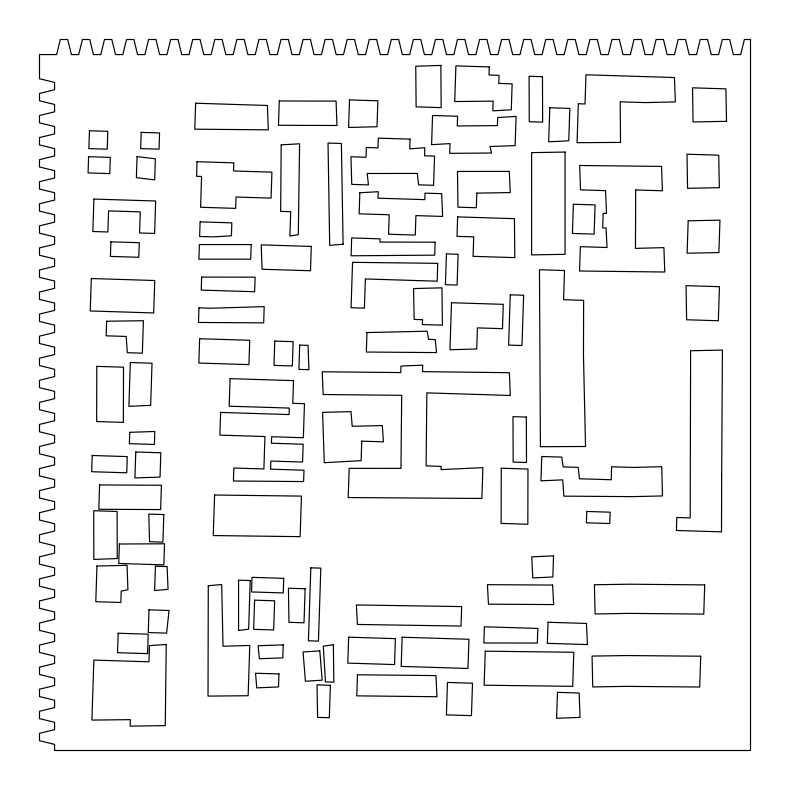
<?xml version="1.0" encoding="UTF-8"?>
<svg xmlns="http://www.w3.org/2000/svg" width="790" height="790" viewBox="0 0 790 790"><rect width="100%" height="100%" fill="white"/><g stroke="black" fill="none" stroke-linecap="round" stroke-linejoin="round"><path stroke-width="1.19" d="M96.795 366.363L96.656 421.554L123.368 422.383L123.507 367.192L96.795 366.363M208.274 585.726L208.027 696.099L248.129 695.733L249.778 645.46L223.007 646.25L221.684 584.521L208.274 585.726M501.255 468.223L501.117 523.405L527.838 524.244L527.967 469.053L501.255 468.223M583.622 300.338L583.474 355.53L585.538 446.488L540.409 446.715L539.481 269.755L564.534 270.536L563.576 299.716L583.622 300.338M635.703 189.956L635.456 248.376L663.906 247.635L664.775 272.017L579.574 271L580.354 246.668L607.066 247.507L606.039 227.994L602.701 227.885L603.185 213.29L606.513 213.399L605.575 190.647L580.532 189.867L579.663 165.495L661.546 166.404L662.415 190.785L635.703 189.956M721.675 475.057L721.497 531.858L676.398 530.465L676.813 517.49L690.183 517.904L690.618 350.73L722.406 350.089L721.675 475.057M281.181 144.856L280.667 211.394L290.681 211.71L289.91 236.032L298.294 234.669L299.598 143.81L281.181 144.856M401.685 395.336L400.974 468.361L349.17 468.371L348.202 497.562L481.88 498.46L482.888 467.65L441.037 469.606L441.156 466.357L426.116 465.893L426.847 392.867L510.31 395.464L509.392 372.702L422.502 371.636L422.729 365.148L400.974 366.096L400.747 372.584L322.221 371.764L323.159 394.516L401.685 395.336M166.246 644.482L165.258 725.615L130.162 726.138L130.37 719.651L91.916 720.075L93.862 660.085L148.964 661.803L149.488 645.578L166.246 644.482M197.046 161.713L196.592 176.308L201.598 176.466L200.591 207.276L235.657 208.372L236.013 197.016L271.079 198.112L271.918 172.171L233.524 170.966L233.8 162.858L197.046 161.713M201.638 277.112L201.233 290.078L254.637 291.747L255.121 277.152L201.638 277.112M251.171 244.564L250.716 259.16L198.902 259.169L199.376 244.574L251.171 244.564M489.277 66.923L489.03 75.03L499.043 75.336L498.767 83.444L512.137 83.859L511.288 109.81L492.861 110.857L493.187 101.13L454.724 101.555L455.889 65.886L489.277 66.923M611.46 471.64L611.203 479.747L579.465 478.77L578.181 467.364L563.142 466.9L561.789 457.114L541.752 456.492L540.952 480.814L562.707 479.866L563.843 496.14L632.365 496.634L662.494 495.942L661.753 466.702L633.323 467.443L611.618 466.772L611.46 471.64M89.458 130.765L88.865 148.609L107.233 149.182L107.805 131.338L89.458 130.765M88.589 156.716L88.065 172.931L109.77 173.603L110.304 157.388L88.589 156.716M93.892 199.08L92.845 231.51L107.874 231.983L108.566 210.9L140.284 211.888L139.573 232.971L154.613 233.435L155.669 201.006L93.892 199.08M92.203 455.494L91.68 471.709L126.736 472.805L127.259 456.59L92.203 455.494M96.953 566.025L95.788 601.704L120.84 602.484L121.206 591.127L127.911 589.715L127.052 565.344L96.953 566.025M99.599 484.951L98.799 509.274L160.627 509.57L161.427 485.248L99.599 484.951M106.62 321.224L106.137 335.819L126.183 336.441L127.328 352.705L142.338 353.17L143.415 320.74L106.62 321.224M119.389 544.004L118.757 563.458L163.846 564.87L164.527 543.787L119.389 544.004M118.164 633.244L117.522 652.698L147.572 653.636L148.194 634.182L118.164 633.244M130.34 362.541L128.898 406.327L150.653 405.379L152.036 363.212L130.34 362.541M137.055 156.608L136.374 177.681L154.682 179.873L155.363 158.8L137.055 156.608M129.728 432.318L129.363 443.674L154.406 444.454L154.82 431.478L129.728 432.318M141.203 132.384L140.679 148.599L159.017 149.172L159.57 132.957L141.203 132.384M135.781 451.989L134.912 477.93L160.034 477.091L160.805 452.769L135.781 451.989M148.994 609.85L148.263 632.553L166.611 633.126L169.04 610.482L148.994 609.85M155.433 566.232L154.633 590.555L168.053 589.35L167.115 566.588L155.433 566.232M195.634 103.233L194.784 129.185L268.284 129.846L267.415 105.475L195.634 103.233M200.107 221.872L199.633 236.467L213.004 236.882L231.401 235.835L231.835 222.859L200.107 221.872M198.971 307.863L198.488 322.458L263.672 322.863L264.196 306.648L210.644 308.228L198.971 307.863M199.633 338.732L198.833 363.054L248.929 364.615L249.729 340.283L199.633 338.732M214.574 495.024L213.251 535.561L300.121 536.647L301.444 496.1L214.574 495.024M230.078 378.637L229.189 406.198L289.288 408.075L289.081 414.562L220.637 412.429L219.887 435.132L264.946 436.534L263.89 468.964L233.84 468.026L233.435 481.001L303.597 481.564L303.982 470.208L270.565 469.171L270.842 461.064L302.56 462.051L303.163 444.217L271.414 443.229L271.651 436.742L303.36 437.729L304.456 403.67L292.784 403.315L293.515 380.612L230.078 378.637M250.233 580.541L248.633 629.196L238.57 630.499L238.56 580.176L250.233 580.541M254.597 600.163L253.659 629.344L273.676 629.976L274.634 600.785L254.597 600.163M279.255 100.972L278.475 125.294L336.965 125.492L336.076 101.12L279.255 100.972M274.772 341.073L273.982 365.395L292.33 365.968L293.13 341.635L274.772 341.073M283.728 578.339L283.255 592.935L251.526 591.947L252.01 577.352L283.728 578.339M299.706 345.092L298.916 369.414L308.92 369.72L308.051 345.349L299.706 345.092M311.28 246.431L310.5 270.753L262.073 269.252L261.204 244.88L311.28 246.431M305.128 588.748L304.002 622.796L288.972 622.332L288.419 588.224L305.128 588.748M310.816 567.822L308.416 640.789L318.449 641.105L320.829 568.129L310.816 567.822M330.378 685.305L329.302 717.735L317.62 717.369L317.017 684.881L330.378 685.305M349.486 99.915L348.597 127.476L377.018 126.736L377.867 100.794L349.486 99.915M352.547 262.329L351.066 307.735L364.407 308.149L365.375 278.959L437.176 281.191L437.749 263.346L352.547 262.329M359.835 192.75L359.154 213.833L389.203 214.771L388.562 234.225L415.283 235.055L415.915 215.601L442.607 216.43L441.699 193.678L425 193.155L424.793 199.643L378.025 198.191L378.262 191.703L359.835 192.75M348.657 637.175L347.817 663.116L394.546 664.568L395.395 638.626L348.657 637.175M361.761 441.166L361.119 460.629L324.275 462.723L322.587 412.35L351.017 411.62L352.202 426.264L382.301 425.573L383.446 441.837L361.761 441.166M366.965 332.57L366.333 352.034L436.515 352.587L435.26 339.562L428.585 339.354L427.163 331.198L366.965 332.57M357.455 674.779L356.774 695.862L436.969 696.731L435.981 675.598L357.455 674.779M410.05 139.129L409.724 148.856L424.813 147.7L424.536 155.808L434.569 156.124L433.601 185.304L418.591 184.84L417.288 173.435L367.153 173.504L368.446 184.909L351.748 184.386L350.967 156.766L366.007 157.24L366.333 147.503L378.005 147.868L378.331 138.141L410.05 139.129M402.14 637.214L401.182 666.395L467.976 668.478L468.944 639.288L402.14 637.214M422.541 319.693L422.383 324.552L442.41 325.174L441.956 287.827L413.526 288.567L414.177 319.427L422.541 319.693M432.555 115.478L431.597 144.669L450.014 143.612L449.698 153.339L491.489 153.023L490.037 146.476L515.12 145.636L516.087 116.446L497.67 117.503L497.394 125.61L457.282 125.985L457.598 116.258L432.555 115.478M435.093 242.165L434.688 255.14L351.086 255.792L351.678 237.948L380.069 238.837L379.951 242.076L435.093 242.165M446.409 253.876L445.402 284.696L457.104 285.052L458.111 254.242L446.409 253.876M451.495 302.738L449.964 349.763L476.735 348.973L477.417 327.89L502.47 328.66L503.269 304.338L451.495 302.738M457.647 216.894L457.005 236.358L473.714 236.872L473.072 256.335L514.804 257.629L514.418 218.662L457.647 216.894M447.456 682.451L446.409 714.881L471.452 715.651L472.509 683.222L447.456 682.451M461.646 606.592L461.005 626.055L357.435 624.456L356.389 604.952L461.646 606.592M476.805 193.145L476.34 207.74L457.963 207.168L457.469 171.44L509.274 171.42L510.261 192.562L476.805 193.145M485.257 651.158L484.142 685.207L572.691 686.332L573.817 652.273L485.257 651.158M510.261 294.818L508.622 345.092L521.983 345.507L523.632 295.233L510.261 294.818M549.791 107.756L548.675 141.805L568.77 140.808L569.837 108.378L549.791 107.756M537.822 628.435L537.338 643.03L483.845 642.991L484.389 626.776L537.822 628.435M548.043 622.263L547.351 643.337L587.434 644.581L586.457 623.448L548.043 622.263M553.543 555.874L552.852 576.957L532.776 577.954L531.788 556.822L553.543 555.874M557.454 692.346L556.614 718.298L580.038 717.399L579.159 693.028L557.454 692.346M573.372 204.255L572.414 233.445L594.129 234.117L595.087 204.926L573.372 204.255M578.339 103.767L577.056 142.684L620.525 142.407L620.189 101.821L645.232 102.591L675.351 101.91L674.462 77.529L585.973 74.793L585.015 103.974L578.339 103.767M586.753 511.456L586.387 522.802L609.762 523.533L610.127 512.187L586.753 511.456M688.179 220.795L687.122 253.225L718.89 252.583L719.967 220.153L688.179 220.795M700.72 656.204L699.713 687.014L626.174 686.362L592.737 686.954L592.075 656.085L627.201 655.552L700.72 656.204M704.7 584.906L703.762 614.097L628.554 613.386L595.107 613.978L594.406 584.738L629.512 584.205L704.7 584.906M719.453 286.691L718.337 320.74L686.619 319.762L686.076 285.654L719.453 286.691M91.314 278.534L90.228 310.964L153.675 312.949L154.751 280.519L91.314 278.534M110.896 241.819L110.412 256.404L138.793 257.293L139.277 242.698L110.896 241.819M163.826 514.547L162.908 542.108L149.567 541.693L148.787 514.073L163.826 514.547M278.939 673.959L278.505 686.935L256.74 687.883L255.555 673.238L278.939 673.959M283.235 644.877L282.8 657.853L259.367 658.742L258.113 645.716L283.235 644.877M60.336 39.5L56.663 54.579L39.5 54.579L39.5 78.724L54.579 82.407L54.579 89.764L39.5 93.437L39.5 100.794L54.579 104.468L54.579 111.825L39.5 115.508L39.5 122.855L54.579 126.538L54.579 133.895L39.5 137.569L39.5 144.925L54.579 148.599L54.579 155.956L39.5 159.639L39.5 166.986L54.579 170.67L54.579 178.026L39.5 181.7L39.5 189.057L54.579 192.73L54.579 200.087L39.5 203.761L39.5 211.118L54.579 214.801L54.579 222.158L39.5 225.831L39.5 233.188L54.579 236.862L54.579 244.219L39.5 247.892L39.5 255.249L54.579 258.932L54.579 266.289L39.5 269.963L39.5 277.32L54.579 280.993L54.579 288.35L39.5 292.024L39.5 299.38L54.579 303.064L54.579 310.411L39.5 314.094L39.5 321.451L54.579 325.125L54.579 332.481L39.5 336.155L39.5 343.512L54.579 347.195L54.579 354.542L39.5 358.226L39.5 365.582L54.579 369.256L54.579 376.613L39.5 380.286L39.5 387.643L54.579 391.327L54.579 398.674L39.5 402.357L39.5 409.714L54.579 413.387L54.579 420.744L39.5 424.418L39.5 431.775L54.579 435.458L54.579 442.805L39.5 446.488L39.5 453.845L54.579 457.519L54.579 464.875L39.5 468.549L39.5 475.906L54.579 479.579L54.579 486.936L39.5 490.62L39.5 497.976L54.579 501.65L54.579 509.007L39.5 512.68L39.5 520.037L54.579 523.711L54.579 531.068L39.5 534.751L39.5 542.108L54.579 545.781L54.579 553.138L39.5 556.812L39.5 564.169L54.579 567.842L54.579 575.199L39.5 578.882L39.5 586.229L54.579 589.913L54.579 597.27L39.5 600.943L39.5 608.3L54.579 611.974L54.579 619.33L39.5 623.014L39.5 630.361L54.579 634.044L54.579 641.401L39.5 645.075L39.5 652.431L54.579 656.105L54.579 663.462L39.5 667.145L39.5 674.492L54.579 678.176L54.579 685.532L39.5 689.206L39.5 696.563L54.579 700.236L54.579 707.593L39.5 711.277L39.5 718.624L54.579 722.307L54.579 729.664L39.5 733.337L39.5 740.694L54.579 744.368L54.579 750.5L750.5 750.5L750.5 39.5L744.368 39.5L740.694 54.579L733.337 54.579L729.664 39.5L722.307 39.5L718.624 54.579L711.277 54.579L707.593 39.5L700.236 39.5L696.563 54.579L689.206 54.579L685.532 39.5L678.176 39.5L674.492 54.579L667.145 54.579L663.462 39.5L656.105 39.5L652.431 54.579L645.075 54.579L641.401 39.5L634.044 39.5L630.361 54.579L623.014 54.579L619.33 39.5L611.974 39.5L608.3 54.579L600.943 54.579L597.27 39.5L589.913 39.5L586.239 54.579L578.882 54.579L575.199 39.5L567.842 39.5L564.169 54.579L556.812 54.579L553.138 39.5L545.781 39.5L542.108 54.579L534.751 54.579L531.068 39.5L523.721 39.5L520.037 54.579L512.68 54.579L509.007 39.5L501.65 39.5L497.976 54.579L490.62 54.579L486.936 39.5L479.589 39.5L475.906 54.579L468.549 54.579L464.875 39.5L457.519 39.5L453.845 54.579L446.488 54.579L442.805 39.5L435.458 39.5L431.775 54.579L424.418 54.579L420.744 39.5L413.387 39.5L409.714 54.579L402.357 54.579L398.674 39.5L391.327 39.5L387.643 54.579L380.286 54.579L376.613 39.5L369.256 39.5L365.582 54.579L358.226 54.579L354.542 39.5L347.195 39.5L343.512 54.579L336.155 54.579L332.481 39.5L325.125 39.5L321.451 54.579L314.094 54.579L310.421 39.5L303.064 39.5L299.38 54.579L292.024 54.579L288.35 39.5L280.993 39.5L277.32 54.579L269.963 54.579L266.289 39.5L258.932 39.5L255.249 54.579L247.892 54.579L244.219 39.5L236.862 39.5L233.188 54.579L225.831 54.579L222.158 39.5L214.801 39.5L211.118 54.579L203.771 54.579L200.087 39.5L192.73 39.5L189.057 54.579L181.7 54.579L178.026 39.5L170.67 39.5L166.986 54.579L159.639 54.579L155.956 39.5L148.599 39.5L144.925 54.579L137.569 54.579L133.895 39.5L126.538 39.5L122.855 54.579L115.508 54.579L111.825 39.5L104.468 39.5L100.794 54.579L93.437 54.579L89.764 39.5L82.407 39.5L78.724 54.579L71.377 54.579L67.693 39.5L60.336 39.5M333.38 644.818L323.298 646.121L325.46 681.898L333.824 682.165L333.38 644.818M343.107 244.179L329.697 245.384L328.028 143.069L341.379 143.484L343.107 244.179M319.802 650.881L303.044 651.987L305.444 681.276L322.172 680.18L319.802 650.881M117.246 558.54L93.822 559.438L93.753 510.735L117.108 511.466L117.246 558.54M440.869 65.412L415.757 66.261L416.123 106.857L441.156 107.628L440.869 65.412M719.344 187.674L687.557 188.306L687.014 154.208L718.732 155.186L719.344 187.674M726.524 121.344L693.067 121.937L692.514 87.828L725.911 88.865L726.524 121.344M565.057 152.055L531.611 152.638L531.63 254.903L565.057 254.311L565.057 152.055M552.615 585.064L487.43 584.669L488.457 604.182L553.632 604.577L552.615 585.064M542.463 76.689L529.093 76.275L529.27 121.729L542.641 122.144L542.463 76.689M526.328 417.061L512.987 416.646L513.164 462.101L526.515 462.515L526.328 417.061"/></g></svg>
